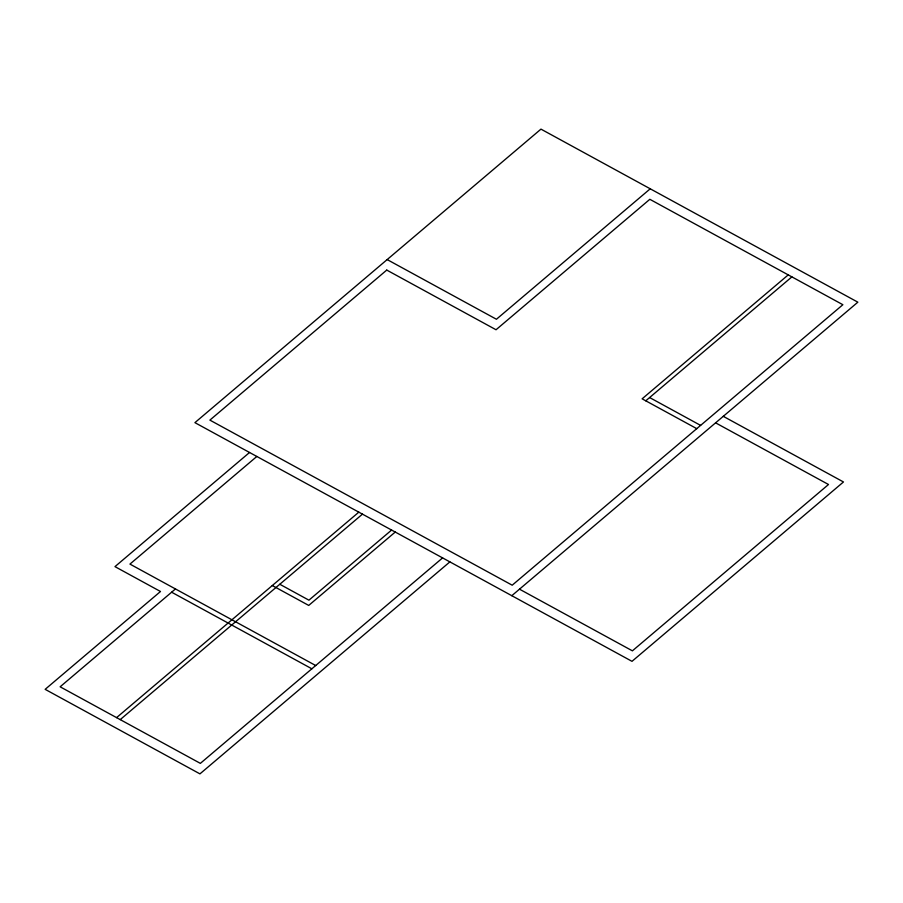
<?xml version="1.0" encoding="UTF-8"?>
<svg xmlns="http://www.w3.org/2000/svg" width="903" height="903" viewBox="0 0 903 903"><rect width="100%" height="100%" fill="white"/><g stroke="black" fill="none" stroke-linecap="round" stroke-linejoin="round"><path stroke-width="1.35" d="M249.544 452.482L114.974 566.632L160.497 591.499L45.15 689.339L199.947 773.871L449.875 561.88M256.836 456.466L129.942 564.093L315.711 665.534M175.475 588.948L60.129 686.799L200.353 763.374L442.594 557.907M650.239 188.795L496.436 319.256L387.161 259.579M116.577 717.625L358.818 512.159M120.223 719.612L362.464 514.146M391.597 530.061L308.928 600.179L279.795 584.264M395.243 532.048L308.724 605.428L272.3 585.539M788.24 274.884L642.123 398.821L696.766 428.654M645.769 400.808L791.886 276.871M511.798 595.698L857.85 302.178L540.965 129.129L194.913 422.649L631.998 661.335L843.47 481.965L723.269 416.328M715.582 422.841L828.502 484.505L632.405 650.837L519.485 589.174M649.618 397.546L700.604 425.392M171.626 592.21L311.862 668.796M386.755 270.076L209.891 420.109L512.204 585.2L842.871 304.717L649.833 199.303L496.029 329.753L386.755 270.076"/></g></svg>
